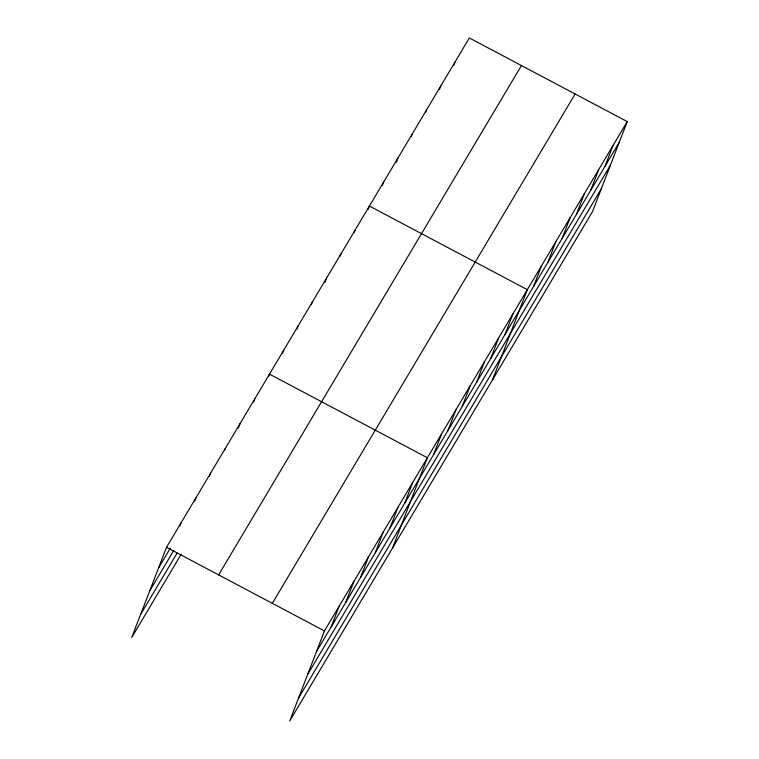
<?xml version="1.0" encoding="UTF-8"?>
<svg xmlns="http://www.w3.org/2000/svg" width="759" height="759" viewBox="0 0 759 759"><rect width="100%" height="100%" fill="white"/><g stroke="black" fill="none" stroke-linecap="round" stroke-linejoin="round"><path stroke-width="1.14" d="M627.247 121.582L324.444 630.938L289.672 721.05L592.475 211.695L627.247 121.582L469.328 37.95L166.525 547.305L131.753 637.418L181.173 554.288M179.968 525.845L181.23 522.562M194.674 501.101L195.936 497.828M209.38 476.367L210.641 473.085M224.512 450.533L225.357 448.341M238.373 427.972L240.062 423.607M253.506 402.147L254.768 398.864M268.629 376.312L269.473 374.121L427.393 457.762L392.621 547.865M282.49 353.39L283.752 350.108M296.76 329.378L298.031 326.095M311.456 304.274L312.3 302.082M324.89 282.443L326.579 278.069M340.013 256.248L340.857 254.066M354.282 232.235L355.127 230.053M368.134 209.313L369.405 206.04L527.325 289.672L492.553 379.785M382.413 185.3L383.674 182.027M396.264 162.388L397.953 158.014M411.387 136.184L412.232 134.001M425.657 112.171L426.501 109.989M439.518 89.258L440.78 85.976M453.787 65.246L455.058 61.963M331.133 626.972L339.15 606.204M345.838 602.229L353.855 581.46M360.553 577.485L368.561 556.717M375.259 552.751L383.276 531.983M389.965 528.008L397.982 507.24M404.67 503.274L412.687 482.496M433.655 454.518L441.672 433.75M447.933 430.505L455.941 409.737M462.203 406.492L470.219 385.724M476.481 382.479L484.498 361.711M490.76 358.466L498.767 337.698M505.029 334.453L513.046 313.685M533.586 286.428L541.594 265.659M547.856 262.415L555.873 241.647M562.134 238.402L570.151 217.634M576.404 214.389L584.421 193.621M590.682 190.386L598.699 169.608M604.961 166.373L612.968 145.595M158.508 568.074L170.272 548.283M149.675 590.957L173.802 550.379M140.586 614.534L177.056 553.178M218.639 574.905L521.442 65.549M272.329 603.339L575.132 93.983M316.427 651.706L619.23 142.36M307.594 674.59L610.407 165.234M298.496 698.166L601.308 188.811M166.525 547.305L324.444 630.938"/></g></svg>
